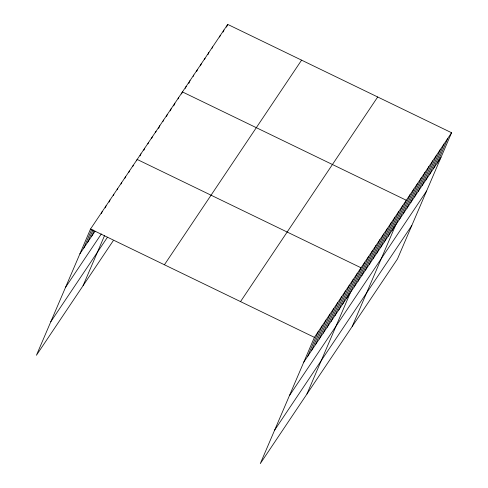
<?xml version="1.0" encoding="UTF-8"?>
<svg xmlns="http://www.w3.org/2000/svg" width="488" height="488" viewBox="0 0 488 488"><rect width="100%" height="100%" fill="white"/><g stroke="black" fill="none" stroke-linecap="round" stroke-linejoin="round"><path stroke-width="0.73" d="M451.571 132.736L314.4 337.354L260.293 463.6L397.464 258.982L451.571 132.736L227.707 24.4L90.536 229.018L36.429 355.264L113.246 240.682M83.796 248.02L91.768 229.421M87.681 242.219L92.994 229.824M91.567 236.424L93.928 230.916M101.309 213.695L102.193 211.627M105.194 207.894L106.085 205.832M109.086 202.099L109.971 200.031M113.265 195.615L113.856 194.236M117.151 189.814L117.742 188.435M121.036 184.019L121.628 182.64M124.922 178.218L125.514 176.845M128.814 172.423L129.399 171.044M132.699 166.628L133.291 165.249M83.064 285.694L104.523 235.631M136.585 160.826L137.177 159.448L361.041 267.784L306.928 394.03M140.062 155.892L140.947 153.824M143.832 150.261L144.716 148.193M147.901 143.948L148.492 142.569M151.677 138.317L152.262 136.939M155.446 132.693L156.038 131.315M158.631 128.442L159.808 125.684M162.992 121.439L163.578 120.06M166.469 116.498L167.353 114.436M170.239 110.874L171.123 108.806M173.716 105.933L174.899 103.181M178.077 98.93L178.669 97.551M181.554 93.989L182.439 91.927L406.309 200.257L352.196 326.502M185.33 88.365L186.215 86.297M188.807 83.424L189.984 80.672M193.169 76.421L193.76 75.042M196.646 71.48L197.53 69.418M200.416 65.856L201.3 63.788M204.484 59.542L205.076 58.163M207.961 54.601L208.846 52.533M212.03 48.288L212.622 46.909M219.576 37.033L220.161 35.654M223.053 32.092L223.937 30.024M226.53 27.157L227.707 24.4M307.66 356.35L318.286 331.559M311.545 350.555L322.171 325.758M315.431 344.754L326.057 319.963M319.323 338.959L329.949 314.162M323.209 333.164L333.835 308.367M327.094 327.363L337.72 302.566M330.98 321.568L341.606 296.771M334.866 315.766L345.492 290.976M338.751 309.971L349.377 285.175M342.637 304.17L353.263 279.38M346.523 298.375L357.155 273.579M354.184 286.95L364.81 262.154M357.954 281.326L368.586 256.529M361.73 275.696L372.356 250.899M365.5 270.071L376.126 245.275M369.276 264.441L379.902 239.651M373.045 258.817L383.672 234.02M376.815 253.187L387.448 228.396M380.591 247.562L391.217 222.766M384.361 241.932L394.987 217.142M388.137 236.308L398.763 211.511M391.907 230.678L402.533 205.887M399.452 219.423L410.079 194.633M403.222 213.799L413.848 189.002M406.998 208.175L417.624 183.378M410.768 202.544L421.394 177.748M414.538 196.92L425.164 172.124M418.314 191.29L428.94 166.493M422.083 185.666L432.71 160.869M425.859 180.035L436.485 155.239M429.629 174.411L440.255 149.615M433.399 168.781L444.025 143.99M437.175 163.157L447.801 138.36M79.91 253.815L95.069 231.202M65.563 287.292L101.315 233.953M50.776 321.787L107.476 237.211M164.413 264.771L301.584 60.152M240.523 301.602L377.7 96.984M303.774 362.151L440.945 157.526M289.427 395.628L426.597 191.009M274.64 430.123L411.811 225.499M90.536 229.018L314.4 337.354"/></g></svg>
